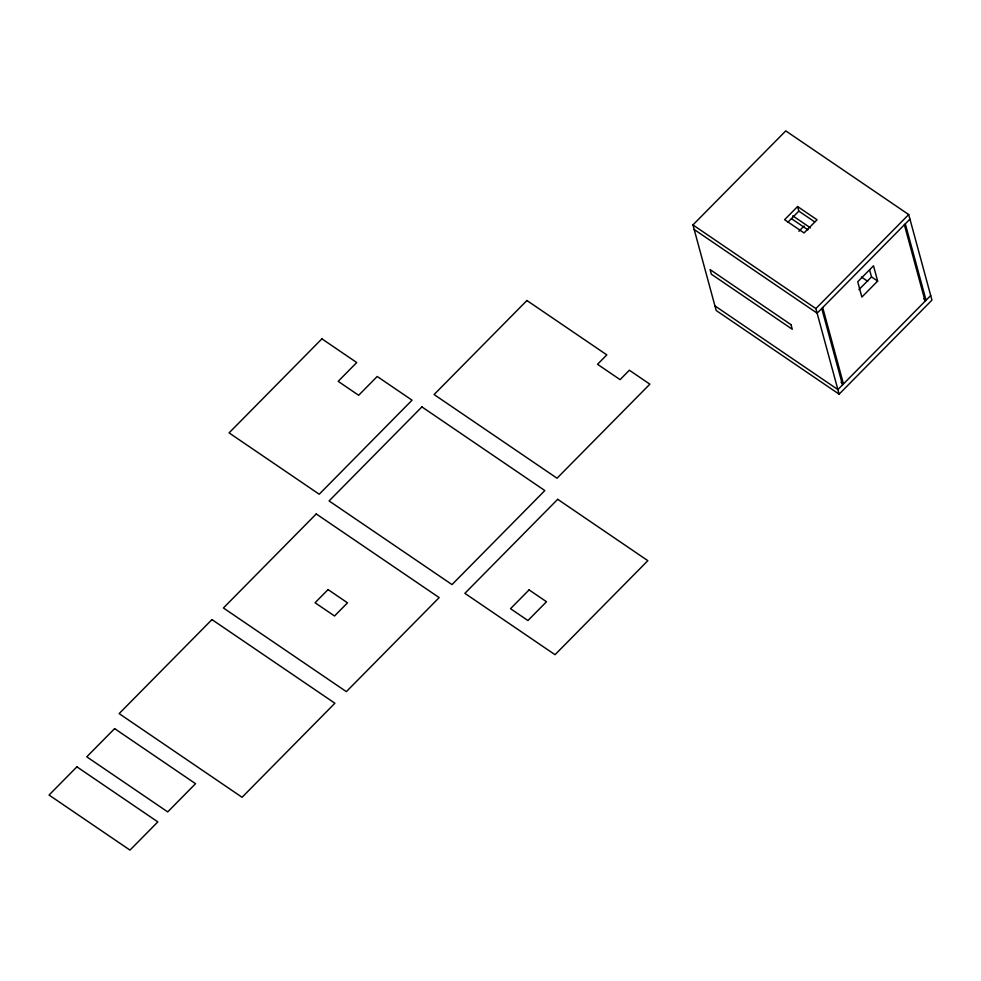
<?xml version="1.0" encoding="UTF-8"?>
<svg xmlns="http://www.w3.org/2000/svg" width="981" height="981" viewBox="0 0 981 981"><rect width="100%" height="100%" fill="white"/><g stroke="black" fill="none" stroke-linecap="round" stroke-linejoin="round"><path stroke-width="1.47" d="M692.942 224.919L785.769 130.89L908.7 214.557L931.95 300.125L839.123 394.166L716.191 310.499L692.942 224.919L815.873 308.586L839.123 394.166M797.59 206.537L784.592 219.695L804.052 232.938L817.05 219.781L797.59 206.537L798.828 211.111L814.647 221.878M787.841 222.258L798.828 211.111M798.877 231.295L804.138 225.973M815.873 308.586L908.7 214.557M909.939 219.131L817.124 313.172L694.192 229.505M858.878 289.689L871.508 276.9L869.62 269.947M877.652 281.081L861.87 297.071L857.725 281.792L873.495 265.802L877.652 281.081L871.508 276.9M930.699 295.539L837.884 389.58L714.953 305.913M923.648 298.604L926.064 300.247L905.304 223.84M792.771 215.832L810.478 227.874M791.495 218.689L807.927 229.873M861.392 277.01L867.707 281.302M840.999 382.259L843.452 383.939L822.691 307.531M904.372 224.772L925.132 301.192M821.759 308.463L842.52 384.871M321.903 338.837L229.076 432.879L319.23 494.228L412.057 400.187L377.219 376.483L358.654 395.294L338.175 381.351L356.728 362.541L321.903 338.837M211.957 619.587L119.142 713.616L242.074 797.283L334.889 703.242L211.957 619.587M316.238 513.946L223.423 607.975L346.354 691.642L439.169 597.601L316.238 513.946M421.904 406.894L329.089 500.935L452.02 584.59L544.835 490.561L421.904 406.894M526.92 300.517L434.093 394.546L557.024 478.213L649.851 384.172L629.361 370.229L620.078 379.635L597.539 364.294L606.822 354.889L526.92 300.517M76.898 766.823L49.05 795.039L129.983 850.11L157.831 821.906L76.898 766.823M114.618 728.613L86.769 756.817L167.702 811.9L195.55 783.684L114.618 728.613M328.059 589.581L315.06 602.751L334.533 615.994L347.519 602.837L328.059 589.581M557.699 499.304L464.871 593.346L555.025 654.695L647.84 560.666L557.699 499.304M529.09 589.888L510.525 608.686L527.937 620.544L546.503 601.733L529.09 589.888M791.029 324.674L710.097 269.603L711.335 274.19L792.268 329.26L791.029 324.674"/></g></svg>
